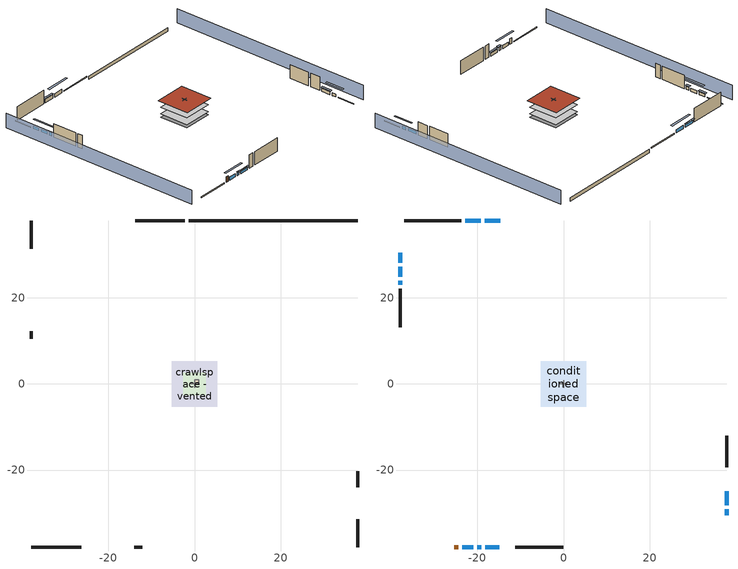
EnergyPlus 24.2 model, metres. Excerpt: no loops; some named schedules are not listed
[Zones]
crawlspace - vented
 floor foundation (Slab2 construction): -5.27,-5.27 -5.27,5.27 5.27,5.27 5.27,-5.27 z-0.91
 wall outside (RimJoist1 construction): -2.29,37.87 -13.81,37.87 z0.3:0.61
 wall outside (RimJoist2 construction): 37.87,-37.87 37.87,-31.47 z0.3:0.61
 wall outside (RimJoist3 construction): -37.87,-37.87 -26.35,-37.87 z0.3:0.61
 wall outside (RimJoist4 construction): -37.87,37.87 -37.87,31.47 z0.3:0.61
 wall foundation (FoundationWall1 construction): 37.87,37.87 -1.36,37.87 z-0.91:0.3
furnace airloop ret air zone
 floor adiabatic (AdiabaticConst): 0,0 0,1 1,1 1,0 z0
 wall adiabatic (AdiabaticConst): 0,1 0,0 1,0 1,1 0,1 z0:1
 ceiling adiabatic (AdiabaticConst): 1,0 1,1 0,1 0,0 z1
garage
 floor foundation (Slab1 construction): -2.59,-2.59 -2.59,2.59 2.59,2.59 2.59,-2.59 z0
 wall outside (Wall1 construction): 37.87,-23.95 37.87,-20.3 z0.3:5.18
 wall outside (Wall2 construction): -14.01,-37.87 -12.18,-37.87 z0.3:5.18
 wall outside (Wall9 construction): -37.87,12.3 -37.87,10.47 z0.3:5.18
 wall to conditioned space (Wall5 construction Reversed): 0.91,0 -0.91,0 z0.3:5.18
 wall to conditioned space (Wall6 construction Reversed): 0,0.91 0,-0.91 z0.3:5.18
conditioned space
 floor to crawlspace - vented (Floor1 construction): -5.27,-5.27 -5.27,5.27 5.27,5.27 5.27,-5.27 z0.3
 floor to garage (Floor2 construction): -2.59,-2.59 -2.59,2.59 2.59,2.59 2.59,-2.59 z0.3
 floor adiabatic (AdiabaticFloorConstruction): -5.27,-5.27 -5.27,5.27 5.27,5.27 5.27,-5.27 z2.74
 wall outside (AdiabaticWallConstruction 1): -25.42,-37.87 -24.51,-37.87 z0.3:2.34
 wall outside (AdiabaticWallConstruction): -14.74,37.87 -18.33,37.87 / -19.25,37.87 -22.84,37.87 z0.3:1.52; -37.87,30.54 -37.87,28.19 / -37.87,27.26 -37.87,24.91 z0.3:1.34; 37.87,-30.54 37.87,-29.09 z0.3:1.25; 37.87,-28.17 37.87,-24.88 / -18.17,-37.87 -14.94,-37.87 z0.3:1.37; -23.58,-37.87 -20.94,-37.87 / -37.87,23.99 -37.87,23.09 z0.3:1.49; -20.02,-37.87 -19.1,-37.87 z0.3:1.53
 wall outside (Wall3 construction): -23.77,37.87 -36.94,37.87 z0.3:5.18
 wall outside (Wall4 construction): 37.87,-19.37 37.87,-12.05 z0.3:5.18
 wall outside (Wall7 construction): -11.25,-37.87 -0.08,-37.87 z0.3:5.18
 wall outside (Wall8 construction): -37.87,22.16 -37.87,13.23 z0.3:5.18
 window (WindowConstruction): -14.74,37.87 -18.33,37.87 z0.3:1.52
 window (WindowConstruction 9): -37.87,30.54 -37.87,28.19 z0.3:1.34
 window (WindowConstruction 1): -19.25,37.87 -22.84,37.87 z0.3:1.52
 window (WindowConstruction 2): 37.87,-30.54 37.87,-29.1 z0.3:1.25
 window (WindowConstruction 3): 37.87,-28.17 37.87,-24.88 z0.3:1.37
 window (WindowConstruction 4): -23.58,-37.87 -20.94,-37.87 z0.3:1.49
 window (WindowConstruction 5): -20.01,-37.87 -19.1,-37.87 z0.3:1.52
 window (WindowConstruction 6): -18.17,-37.87 -14.94,-37.87 z0.3:1.37
 window (WindowConstruction 7): -37.87,27.26 -37.87,24.91 z0.3:1.34
 window (WindowConstruction 8): -37.87,23.99 -37.87,23.09 z0.3:1.49
 door (Door): -25.42,-37.87 -24.51,-37.87 z0.3:2.34
 ceiling adiabatic (AdiabaticFloorConstruction): 5.27,-5.27 5.27,5.27 -5.27,5.27 -5.27,-5.27 z2.74
 roof outside (Roof1 construction): -5.87,5.87 -5.87,-5.87 5.87,-5.87 5.87,5.87 z5.18
shading: -42.44,37.87 -42.44,-37.87 / 42.44,-37.87 42.44,37.87 z0:5.18; -21.07,37.87 -11.99,37.87 -11.99,38.48 -21.07,38.48 z4.27; -37.87,27.89 -37.87,30.85 -38.48,30.85 -38.48,27.89 z1.65; -23.15,37.87 -18.95,37.87 -18.95,38.48 -23.15,38.48 z1.83; 37.87,-26.35 37.87,-33.28 38.48,-33.28 38.48,-26.35 z3.99; 37.87,-24.58 37.87,-28.47 38.48,-28.47 38.48,-24.58 z1.68; -18.2,-37.87 -26.32,-37.87 -26.32,-38.48 -18.2,-38.48 z4.24; -18.8,-37.87 -20.32,-37.87 -20.32,-38.48 -18.8,-38.48 z1.83; -14.64,-37.87 -18.48,-37.87 -18.48,-38.48 -14.64,-38.48 z1.68; -37.87,22.17 -37.87,30.01 -38.48,30.01 -38.48,22.17 z4.08; -37.87,22.78 -37.87,24.29 -38.48,24.29 -38.48,22.78 z1.8
[Building]
Building 1: Terrain=Suburbs
[Site:Location]
Portland Intl Arpt_OR: Latitude {deg}=45.59; Longitude {deg}=-122.6; Time Zone {hr}=-8; Elevation {m}=33; Keep Site Location Information=Yes
[Site:GroundTemperature:Shallow]
10.2558, 8.96328, 8.85977, 9.47314, 11.9355, 14.3863, 16.5111, 17.8571, 17.9714, 16.8767, 14.8061, 12.4304
[Site:WaterMainsTemperature]
Calculation Method=Schedule; Temperature Schedule=mains temperature schedule
[Material] Roughness=Rough; Thermal Absorptance=0.9
Name | Thickness {m} | Conductivity {W/m-K} | Density {kg/m3} | Specific Heat {J/kg-K} | Solar Absorptance | Visible Absorptance
asphalt or fiberglass shingles | 0.00635 | 0.162714 | 1121.4 | 1465.45 | 0.85 | 0.85
concrete 4.0 in. | 0.1016 | 1.803125 | 2242.8 | 837.4 | 0.7 | 0.7
concrete 8.0 in. | 0.2032 | 1.803125 | 2242.8 | 837.4 | 0.7 | 0.7
door material | 0.04445 | 0.0612267 | 512.64 | 1214.23 | 0.7 | 0.7
floor covering | 0.0127 | 0.0433444 | 54.468 | 1339.84 | 0.6 | 0.6
floor rigid ins; wall rigid ins | 0.512978 | 0.029427 | 32.04 | 1214.23 | 0.7 | 0.7
floor stud and cavity | 0.1397 | 0.923637 | 92.3553 | 1139.71 | 0.7 | 0.7
floor stud and cavity 1 | 0.1397 | 1.75129 | 37.0049 | 1207.88 | 0.7 | 0.7
furniture material conditioned space 1; furniture material garage 1 | 0.1524 | 0.115458 | 640.8 | 1214.23 | 0.6 | 0.6
gypsum board | 0.0127 | 0.160291 | 801 | 837.4 | 0.6 | 0.6
osb sheathing 0.5 in.; osb sheathing 0.5 in. 1; osb sheathing 0.5 in. 2 | 0.0127 | 0.115458 | 512.64 | 1214.23 | 0.7 | 0.7
osb sheathing 0.75 in. | 0.01905 | 0.115458 | 512.64 | 1214.23 | 0.7 | 0.7
rim joist stud and cavity | 0.0508 | 0.178688 | 50.32683 | 1063.81 | 0.6 | 0.6
roof rigid ins | 0.051816 | 0.029427 | 32.04 | 1214.23 | 0.7 | 0.7
roof stud and cavity | 0.2032 | 0.667294 | 78.34581 | 1123.46 | 0.7 | 0.7
soil 0.5 in. | 0.0127 | 1.3848 | 1842.3 | 418.7 | 0.7 | 0.7
wall stud and cavity | 0.1397 | 0.727959 | 139.0536 | 1170.24 | 0.6 | 0.6
wall stud and cavity 1 | 0.1397 | 0.550994 | 139.0536 | 1170.24 | 0.7 | 0.7
wall stud and cavity 2 | 0.1397 | 0.335416 | 139.0536 | 1170.24 | 0.7 | 0.7
wall stud and cavity 3 | 0.0889 | 0.380278 | 52.3479 | 1209.89 | 0.7 | 0.7
wall stud and cavity 4 | 0.0889 | 0.391764 | 83.0341 | 1211.67 | 0.7 | 0.7
wood siding | 0.0254 | 0.102417 | 544.68 | 1172.36 | 0.85 | 0.85
wood siding 1; wood siding 2 | 0.0254 | 0.102417 | 544.68 | 1172.36 | 0.7 | 0.7
[Material:NoMass]
Adiabatic: Roughness=Rough; Thermal Resistance {m2-K/W}=176.1; Thermal Absorptance=0.9; Solar Absorptance=0.7; Visible Absorptance=0.7
[WindowMaterial:SimpleGlazingSystem]
WindowMaterial: U-Factor {W/m2-K}=2.78222; Solar Heat Gain Coefficient=0.56
[Construction]
AdiabaticConst: Adiabatic
AdiabaticFloorConstruction: floor stud and cavity 1, floor rigid ins, osb sheathing 0.75 in., floor covering
AdiabaticWallConstruction: wood siding 1, wall rigid ins, wall stud and cavity 3, gypsum board
AdiabaticWallConstruction 1: wood siding 2, wall rigid ins, wall stud and cavity 3, gypsum board
Door: door material
Floor1 construction; Floor2 construction: floor stud and cavity, osb sheathing 0.75 in., floor covering
FoundationWall1 construction: concrete 8.0 in.
furniture construction conditioned space 1: furniture material conditioned space 1
furniture construction garage 1: furniture material garage 1
PartitionWallConstruction: gypsum board, wall stud and cavity 4, gypsum board
RimJoist1 construction; RimJoist2 construction; RimJoist3 construction; RimJoist4 construction: wood siding, rim joist stud and cavity
Roof1 construction: asphalt or fiberglass shingles, roof rigid ins, osb sheathing 0.75 in., roof stud and cavity, gypsum board
Slab1 construction: concrete 4.0 in.
Slab2 construction: soil 0.5 in.
Wall1 construction; Wall2 construction: wood siding, osb sheathing 0.5 in., wall stud and cavity
Wall3 construction; Wall4 construction: wood siding, osb sheathing 0.5 in., wall stud and cavity 1, gypsum board
Wall5 construction Reversed: gypsum board, wall stud and cavity 2, osb sheathing 0.5 in. 1
Wall6 construction Reversed: gypsum board, wall stud and cavity 2, osb sheathing 0.5 in. 2
Wall7 construction; Wall8 construction: wood siding, osb sheathing 0.5 in. 1, wall stud and cavity 1, gypsum board
Wall9 construction: wood siding, osb sheathing 0.5 in. 1, wall stud and cavity
WindowConstruction; WindowConstruction 1; WindowConstruction 2; WindowConstruction 3; WindowConstruction 4; WindowConstruction 5; WindowConstruction 6; WindowConstruction 7; WindowConstruction 8; WindowConstruction 9: WindowMaterial
[Zone] Multiplier=1
Name | Volume {m3} | Part of Total Floor Area
conditioned space | 606.66 | Yes
crawlspace - vented | 135.355 | Yes
furnace airloop ret air zone | 1 | No
garage | 65.242 | Yes
[Space]
Name | Zone | Volume {m3} | Space Type
conditioned space 1 | conditioned space | 606.66
crawlspace - vented 1 | crawlspace - vented | 135.355
furnace airloop ret air space | furnace airloop ret air zone |  | Plenum Space Type
garage 1 | garage | 65.242
[SurfaceProperty:IncidentSolarMultiplier] Incident Solar Multiplier=1; Incident Solar Multiplier Schedule=trans schedule winter=0.85 summer=0.7
Window1; Window10; Window2; Window3; Window4; Window5; Window6; Window7; Window8; Window9
[InternalMass]
Name | Construction | Zone or ZoneList | Space or SpaceList | Surface Area {m2}
furniture mass conditioned space 1 | furniture construction conditioned space 1 | conditioned space | conditioned space 1 | 99.51774
partition wall mass | PartitionWallConstruction | conditioned space | conditioned space 1 | 248.794
furniture mass garage 1 | furniture construction garage 1 | garage | garage 1 | 2.67561
[Lights] Design Level Calculation Method=LightingLevel; Return Air Fraction=0; Fraction Radiant=0.6; Fraction Visible=0.2; Fraction Replaceable=1
Name | Zone or ZoneList or Space or SpaceList | Schedule | Lighting Level {W}
interior lighting | conditioned space 1 | lighting_interior | 577.955
garage lighting | garage 1 | lighting_garage | 16.2066
[People]
occupants: Zone or ZoneList or Space or SpaceList=conditioned space 1; Number of People Schedule=occupants; Number of People Calculation Method=People; Number of People=4; Fraction Radiant=0.314171; Sensible Heat Fraction=0.56303; Activity Level Schedule=occupants activity schedule; Carbon Dioxide Generation Rate {m3/s-W}=0; Enable ASHRAE 55 Comfort Warnings=No; Mean Radiant Temperature Calculation Type=EnclosureAveraged
[ElectricEquipment] Zone or ZoneList or Space or SpaceList=conditioned space 1; Design Level Calculation Method=EquipmentLevel
Name | Schedule | Design Level {W} | Fraction Latent | Fraction Radiant | Fraction Lost
clothes dryer | clothes_dryer | 3626.92 | 0.015 | 0.081 | 0.85
clothes washer | clothes_washer | 527.106 | 0.03 | 0.162 | 0.7
cooking range | cooking_range | 991.233 | 0.08 | 0.432 | 0.2
dishwasher | dishwasher | 479.564 | 0.3 | 0.18 | 0.4
fridge | fridge schedule | 57.5342 | 0 | 0.6 | 0
mech vent bath fan 0 | mech vent bath fan 0 schedule | 30 | 0 | 0 | 1
mech vent house fan | mech vent house fan schedule | 0 | 0 | 0 | 1
mech vent house fan cfis | mech vent house fan cfis schedule | 0 | 0 | 0 | 0
mech vent range fan 0 | mech vent range fan 0 schedule | 30 | 0 | 0 | 1
misc plug loads | plug_loads_other | 947.601 | 0.021 | 0.558 | 0.049
misc tv | plug_loads_tv | 1593.65 | 0 | 0.6 | 0
whole house fan | Always On Discrete | 0 | 0 | 0 | 1
[OtherEquipment] Design Level Calculation Method=EquipmentLevel
Name | Fuel Type | Zone or ZoneList or Space or SpaceList | Schedule | Design Level {W} | Fraction Latent | Fraction Radiant | Fraction Lost
clothes dryer 1 | Electricity | conditioned space 1 | clothes_dryer | 0 | 0.015 | 0.081 | 0.85
cooking range 1 | Electricity | conditioned space 1 | cooking_range | 0 | 0.08 | 0.432 | 0.2
furnace airloop_0 SupCondToLv; furnace airloop_0 SupSensLkToCond; mech vent house fan sensible load; water heater sens | None | conditioned space 1 | Always On Discrete | 0 | 0 | 0 | 0
furnace airloop_0 SupLatLkToCond; mech vent house fan latent load; water heater lat | None | conditioned space 1 | Always On Discrete | 0 | 1 | 0 | 0
general water use latent | None | conditioned space 1 | general water use schedule | 81.0615 | 1 | 0 | 0
general water use sensible | None | conditioned space 1 | general water use schedule | -79.8895 | 0 | 0.6 | 0
water heater energy adjustment1 | Electricity | conditioned space 1 | Always On Discrete | 0.01 | 0 | 0 | 1
furnace airloop_0 RetCondToDZ; furnace airloop_0 SupCondToDZ; furnace airloop_0 SupSensLkToDZ | None | crawlspace - vented 1 | Always On Discrete | 0 | 0 | 0 | 0
furnace airloop_0 SupLatLkToDZ | None | crawlspace - vented 1 | Always On Discrete | 0 | 1 | 0 | 0
furnace airloop_0 RetCondToRP; furnace airloop_0 RetSensLkToRP | None | furnace airloop ret air space | Always On Discrete | 0 | 0 | 0 | 0
furnace airloop_0 RetLatLkToRP | None | furnace airloop ret air space | Always On Discrete | 0 | 1 | 0 | 0
[ZoneInfiltration:DesignFlowRate] Schedule=Always On Discrete
Name | Zone or ZoneList or Space or SpaceList | Design Flow Rate Calculation Method | Design Flow Rate {m3/s} | Air Changes per Hour {1/hr} | Constant Term Coefficient | Temperature Term Coefficient | Velocity Term Coefficient | Velocity Squared Term Coefficient
infil flow; natural vent flow; whole house fan flow | conditioned space 1 | Flow/Zone | 0
crawlspace_vented 1 duct leakage imbalance infil flow | crawlspace - vented 1 | Flow/Zone | 0
infil crawlspace - vented 1 | crawlspace - vented 1 | AirChanges/Hour |  | 2.6013 | 1 | 0 | 0 | 0
[ZoneMixing] Schedule=Always On Continuous; Design Flow Rate Calculation Method=Flow/Zone; Design Flow Rate {m3/s}=0
Name | Zone or Space | Source Zone or Space
furnace airloop_0 ZoneMixDZToCond mix | conditioned space | crawlspace - vented
furnace airloop_0 ZoneMixCondToDZ mix | crawlspace - vented | conditioned space
[SurfaceProperty:ExposedFoundationPerimeter] Exposed Perimeter Calculation Method=TotalExposedPerimeter
Name | Total Exposed Perimeter {m}
Slab2 | 39.22776
Slab1 | 14.6304
[SpaceList]
Plenum Space Type: furnace airloop ret air space
[ZoneInfiltration:EffectiveLeakageArea]
infil garage 1: Zone or Space=garage 1; Schedule=Always On Discrete; Effective Air Leakage Area {cm2}=135.918; Stack Coefficient=0.000129147; Wind Coefficient=4.64657e-05
[AirLoopHVAC:ReturnPlenum]
Air Loop HVAC Return Plenum 1: Zone=furnace airloop ret air zone
[Foundation:Kiva] Wall Depth Below Slab {m}=0.2032
Name | Initial Indoor Air Temperature {C} | Wall Height Above Grade {m}
Foundation Kiva 1 | 13.4258 | 0.1016
Foundation Kiva 2 | 8.41658 | 0.3048
[Foundation:Kiva:Settings]
Soil Conductivity {W/m-K}=1.3848; Soil Density {kg/m3}=1842.3; Soil Specific Heat {J/kg-K}=418.7; Ground Solar Absorptivity=0.9; Ground Thermal Absorptivity=0.9; Ground Surface Roughness {m}=0.03; Far-Field Width {m}=40; Deep-Ground Boundary Condition=ZeroFlux; Deep-Ground Depth {m}=40; Minimum Cell Dimension {m}=0.2; Maximum Cell Growth Coefficient=3; Simulation Timestep=Timestep
[Exterior:Lights]
exterior lighting: Schedule=exterior lighting schedule; Design Level {W}=13.4573
[EnergyManagementSystem:Sensor] Output:Variable or Output:Meter Index Key=crawlspace - vented
Name | Output:Variable or Output:Meter
furnace_airloop_0_DZ_T_s | Zone Air Temperature
furnace_airloop_0_DZ_W_s | Zone Mean Air Humidity Ratio
[Schedule:Day:Interval]
trans schedule winter=0.85 summer=0.7 day; trans schedule winter=0.85 summer=0.7 day 2: No, 24:00, 0.85
trans schedule winter=0.85 summer=0.7 day 1: No, 24:00, 0.7
trans schedule winter=0.85 summer=0.7 default day; mech vent bath fan 0 schedule default day; mech vent range fan 0 schedule default day; general water use schedule default day; exterior lighting schedule default day: No, 24:00, 0
mech vent bath fan 0 schedule day: No, 21:00, 0, 22:00, 1, 24:00, 0
mech vent range fan 0 schedule day: No, 11:00, 0, 12:00, 1, 24:00, 0
general water use schedule day: No, 01:00, 0.315068, 03:00, 0.287671, 04:00, 0.342466, 05:00, 0.369863, 06:00, 0.520548, 07:00, 0.60274, 08:00, 0.534247, 10:00, 0.506849, 11:00, 0.465753, 14:00, 0.479452, 15:00, 0.534247, 16:00, 0.589041, 17:00, 0.69863, 18:00, 0.876712, 19:00, 0.890411, 20:00, 0.986301, 21:00, 1, 22:00, 0.863014, 23:00, 0.616438, 24:00, 0.465753
exterior lighting schedule day: No, 01:00, 0.566667, 03:00, 0.524167, 05:00, 0.495833, 06:00, 0.5525, 07:00, 0.623333, 08:00, 0.580833, 09:00, 0.439167, 10:00, 0.354167, 12:00, 0.34, 13:00, 0.354167, 14:00, 0.396667, 15:00, 0.425, 16:00, 0.495833, 17:00, 0.623333, 18:00, 0.793333, 19:00, 0.906667, 20:00, 0.963333, 21:00, 0.991667, 22:00, 0.920833, 23:00, 0.793333, 24:00, 0.665833
exterior lighting schedule day 1: No, 01:00, 0.528571, 03:00, 0.488929, 05:00, 0.4625, 06:00, 0.515357, 07:00, 0.581429, 08:00, 0.541786, 09:00, 0.409643, 10:00, 0.330357, 12:00, 0.317143, 13:00, 0.330357, 14:00, 0.37, 15:00, 0.396429, 16:00, 0.4625, 17:00, 0.581429, 18:00, 0.74, 19:00, 0.845714, 20:00, 0.898571, 21:00, 0.925, 22:00, 0.858929, 23:00, 0.74, 24:00, 0.621071
exterior lighting schedule day 2: No, 01:00, 0.485714, 03:00, 0.449286, 05:00, 0.425, 06:00, 0.473571, 07:00, 0.534286, 08:00, 0.497857, 09:00, 0.376429, 10:00, 0.303571, 12:00, 0.291429, 13:00, 0.303571, 14:00, 0.34, 15:00, 0.364286, 16:00, 0.425, 17:00, 0.534286, 18:00, 0.68, 19:00, 0.777143, 20:00, 0.825714, 21:00, 0.85, 22:00, 0.789286, 23:00, 0.68, 24:00, 0.570714
exterior lighting schedule day 3: No, 01:00, 0.442857, 03:00, 0.409643, 05:00, 0.3875, 06:00, 0.431786, 07:00, 0.487143, 08:00, 0.453929, 09:00, 0.343214, 10:00, 0.276786, 12:00, 0.265714, 13:00, 0.276786, 14:00, 0.31, 15:00, 0.332143, 16:00, 0.3875, 17:00, 0.487143, 18:00, 0.62, 19:00, 0.708571, 20:00, 0.752857, 21:00, 0.775, 22:00, 0.719643, 23:00, 0.62, 24:00, 0.520357
exterior lighting schedule day 4: No, 01:00, 0.4, 03:00, 0.37, 05:00, 0.35, 06:00, 0.39, 07:00, 0.44, 08:00, 0.41, 09:00, 0.31, 10:00, 0.25, 12:00, 0.24, 13:00, 0.25, 14:00, 0.28, 15:00, 0.3, 16:00, 0.35, 17:00, 0.44, 18:00, 0.56, 19:00, 0.64, 20:00, 0.68, 21:00, 0.7, 22:00, 0.65, 23:00, 0.56, 24:00, 0.47
exterior lighting schedule day 5: No, 01:00, 0.380952, 03:00, 0.352381, 05:00, 0.333333, 06:00, 0.371429, 07:00, 0.419048, 08:00, 0.390476, 09:00, 0.295238, 10:00, 0.238095, 12:00, 0.228571, 13:00, 0.238095, 14:00, 0.266667, 15:00, 0.285714, 16:00, 0.333333, 17:00, 0.419048, 18:00, 0.533333, 19:00, 0.609524, 20:00, 0.647619, 21:00, 0.666667, 22:00, 0.619048, 23:00, 0.533333, 24:00, 0.447619
exterior lighting schedule day 6: No, 01:00, 0.390476, 03:00, 0.36119, 05:00, 0.341667, 06:00, 0.380714, 07:00, 0.429524, 08:00, 0.400238, 09:00, 0.302619, 10:00, 0.244048, 12:00, 0.234286, 13:00, 0.244048, 14:00, 0.273333, 15:00, 0.292857, 16:00, 0.341667, 17:00, 0.429524, 18:00, 0.546667, 19:00, 0.624762, 20:00, 0.66381, 21:00, 0.683333, 22:00, 0.634524, 23:00, 0.546667, 24:00, 0.45881
[Schedule:Week:Daily]
trans schedule winter=0.85 summer=0.7 Week Rule - Jan1-May26: trans schedule winter=0.85 summer=0.7 day, trans schedule winter=0.85 summer=0.7 day, trans schedule winter=0.85 summer=0.7 day, trans schedule winter=0.85 summer=0.7 day, trans schedule winter=0.85 summer=0.7 day, trans schedule winter=0.85 summer=0.7 day, trans schedule winter=0.85 summer=0.7 day, trans schedule winter=0.85 summer=0.7 default day, trans schedule winter=0.85 summer=0.7 default day, trans schedule winter=0.85 summer=0.7 default day, trans schedule winter=0.85 summer=0.7 default day, trans schedule winter=0.85 summer=0.7 default day
trans schedule winter=0.85 summer=0.7 Week Rule - May27-Jun2: trans schedule winter=0.85 summer=0.7 day, trans schedule winter=0.85 summer=0.7 day, trans schedule winter=0.85 summer=0.7 day, trans schedule winter=0.85 summer=0.7 day, trans schedule winter=0.85 summer=0.7 day, trans schedule winter=0.85 summer=0.7 day 1, trans schedule winter=0.85 summer=0.7 day 1, trans schedule winter=0.85 summer=0.7 default day, trans schedule winter=0.85 summer=0.7 default day, trans schedule winter=0.85 summer=0.7 default day, trans schedule winter=0.85 summer=0.7 default day, trans schedule winter=0.85 summer=0.7 default day
trans schedule winter=0.85 summer=0.7 Week Rule - Jun3-Sep29: trans schedule winter=0.85 summer=0.7 day 1, trans schedule winter=0.85 summer=0.7 day 1, trans schedule winter=0.85 summer=0.7 day 1, trans schedule winter=0.85 summer=0.7 day 1, trans schedule winter=0.85 summer=0.7 day 1, trans schedule winter=0.85 summer=0.7 day 1, trans schedule winter=0.85 summer=0.7 day 1, trans schedule winter=0.85 summer=0.7 default day, trans schedule winter=0.85 summer=0.7 default day, trans schedule winter=0.85 summer=0.7 default day, trans schedule winter=0.85 summer=0.7 default day, trans schedule winter=0.85 summer=0.7 default day
trans schedule winter=0.85 summer=0.7 Week Rule - Sep30-Oct6: trans schedule winter=0.85 summer=0.7 day 1, trans schedule winter=0.85 summer=0.7 day 2, trans schedule winter=0.85 summer=0.7 day 2, trans schedule winter=0.85 summer=0.7 day 2, trans schedule winter=0.85 summer=0.7 day 2, trans schedule winter=0.85 summer=0.7 day 2, trans schedule winter=0.85 summer=0.7 day 2, trans schedule winter=0.85 summer=0.7 default day, trans schedule winter=0.85 summer=0.7 default day, trans schedule winter=0.85 summer=0.7 default day, trans schedule winter=0.85 summer=0.7 default day, trans schedule winter=0.85 summer=0.7 default day
trans schedule winter=0.85 summer=0.7 Week Rule - Oct7-Dec31: trans schedule winter=0.85 summer=0.7 day 2, trans schedule winter=0.85 summer=0.7 day 2, trans schedule winter=0.85 summer=0.7 day 2, trans schedule winter=0.85 summer=0.7 day 2, trans schedule winter=0.85 summer=0.7 day 2, trans schedule winter=0.85 summer=0.7 day 2, trans schedule winter=0.85 summer=0.7 day 2, trans schedule winter=0.85 summer=0.7 default day, trans schedule winter=0.85 summer=0.7 default day, trans schedule winter=0.85 summer=0.7 default day, trans schedule winter=0.85 summer=0.7 default day, trans schedule winter=0.85 summer=0.7 default day
mech vent bath fan 0 schedule Week Rule - Jan1-Dec31: mech vent bath fan 0 schedule day, mech vent bath fan 0 schedule day, mech vent bath fan 0 schedule day, mech vent bath fan 0 schedule day, mech vent bath fan 0 schedule day, mech vent bath fan 0 schedule day, mech vent bath fan 0 schedule day, mech vent bath fan 0 schedule default day, mech vent bath fan 0 schedule default day, mech vent bath fan 0 schedule default day, mech vent bath fan 0 schedule default day, mech vent bath fan 0 schedule default day
mech vent range fan 0 schedule Week Rule - Jan1-Dec31: mech vent range fan 0 schedule day, mech vent range fan 0 schedule day, mech vent range fan 0 schedule day, mech vent range fan 0 schedule day, mech vent range fan 0 schedule day, mech vent range fan 0 schedule day, mech vent range fan 0 schedule day, mech vent range fan 0 schedule default day, mech vent range fan 0 schedule default day, mech vent range fan 0 schedule default day, mech vent range fan 0 schedule default day, mech vent range fan 0 schedule default day
general water use schedule Week Rule - Jan1-Dec31: general water use schedule day, general water use schedule day, general water use schedule day, general water use schedule day, general water use schedule day, general water use schedule day, general water use schedule day, general water use schedule default day, general water use schedule default day, general water use schedule default day, general water use schedule default day, general water use schedule default day
exterior lighting schedule Week Rule - Jan1-Jan27: exterior lighting schedule day, exterior lighting schedule day, exterior lighting schedule day, exterior lighting schedule day, exterior lighting schedule day, exterior lighting schedule day, exterior lighting schedule day, exterior lighting schedule default day, exterior lighting schedule default day, exterior lighting schedule default day, exterior lighting schedule default day, exterior lighting schedule default day
exterior lighting schedule Week Rule - Jan28-Feb3: exterior lighting schedule day, exterior lighting schedule day, exterior lighting schedule day, exterior lighting schedule day, exterior lighting schedule day 1, exterior lighting schedule day 1, exterior lighting schedule day 1, exterior lighting schedule default day, exterior lighting schedule default day, exterior lighting schedule default day, exterior lighting schedule default day, exterior lighting schedule default day
exterior lighting schedule Week Rule - Feb4-Feb24: exterior lighting schedule day 1, exterior lighting schedule day 1, exterior lighting schedule day 1, exterior lighting schedule day 1, exterior lighting schedule day 1, exterior lighting schedule day 1, exterior lighting schedule day 1, exterior lighting schedule default day, exterior lighting schedule default day, exterior lighting schedule default day, exterior lighting schedule default day, exterior lighting schedule default day
exterior lighting schedule Week Rule - Feb25-Mar3: exterior lighting schedule day 1, exterior lighting schedule day 1, exterior lighting schedule day 1, exterior lighting schedule day 1, exterior lighting schedule day 2, exterior lighting schedule day 2, exterior lighting schedule day 2, exterior lighting schedule default day, exterior lighting schedule default day, exterior lighting schedule default day, exterior lighting schedule default day, exterior lighting schedule default day
exterior lighting schedule Week Rule - Mar4-Mar31: exterior lighting schedule day 2, exterior lighting schedule day 2, exterior lighting schedule day 2, exterior lighting schedule day 2, exterior lighting schedule day 2, exterior lighting schedule day 2, exterior lighting schedule day 2, exterior lighting schedule default day, exterior lighting schedule default day, exterior lighting schedule default day, exterior lighting schedule default day, exterior lighting schedule default day
exterior lighting schedule Week Rule - Apr1-Apr28: exterior lighting schedule day 3, exterior lighting schedule day 3, exterior lighting schedule day 3, exterior lighting schedule day 3, exterior lighting schedule day 3, exterior lighting schedule day 3, exterior lighting schedule day 3, exterior lighting schedule default day, exterior lighting schedule default day, exterior lighting schedule default day, exterior lighting schedule default day, exterior lighting schedule default day
exterior lighting schedule Week Rule - Apr29-May5: exterior lighting schedule day 3, exterior lighting schedule day 3, exterior lighting schedule day 4, exterior lighting schedule day 4, exterior lighting schedule day 4, exterior lighting schedule day 4, exterior lighting schedule day 4, exterior lighting schedule default day, exterior lighting schedule default day, exterior lighting schedule default day, exterior lighting schedule default day, exterior lighting schedule default day
exterior lighting schedule Week Rule - May6-May26: exterior lighting schedule day 4, exterior lighting schedule day 4, exterior lighting schedule day 4, exterior lighting schedule day 4, exterior lighting schedule day 4, exterior lighting schedule day 4, exterior lighting schedule day 4, exterior lighting schedule default day, exterior lighting schedule default day, exterior lighting schedule default day, exterior lighting schedule default day, exterior lighting schedule default day
exterior lighting schedule Week Rule - May27-Jun2: exterior lighting schedule day 4, exterior lighting schedule day 4, exterior lighting schedule day 4, exterior lighting schedule day 4, exterior lighting schedule day 4, exterior lighting schedule day 5, exterior lighting schedule day 5, exterior lighting schedule default day, exterior lighting schedule default day, exterior lighting schedule default day, exterior lighting schedule default day, exterior lighting schedule default day
exterior lighting schedule Week Rule - Jun3-Jun30: exterior lighting schedule day 5, exterior lighting schedule day 5, exterior lighting schedule day 5, exterior lighting schedule day 5, exterior lighting schedule day 5, exterior lighting schedule day 5, exterior lighting schedule day 5, exterior lighting schedule default day, exterior lighting schedule default day, exterior lighting schedule default day, exterior lighting schedule default day, exterior lighting schedule default day
exterior lighting schedule Week Rule - Jul1-Jul28: exterior lighting schedule day 6, exterior lighting schedule day 6, exterior lighting schedule day 6, exterior lighting schedule day 6, exterior lighting schedule day 6, exterior lighting schedule day 6, exterior lighting schedule day 6, exterior lighting schedule default day, exterior lighting schedule default day, exterior lighting schedule default day, exterior lighting schedule default day, exterior lighting schedule default day
exterior lighting schedule Week Rule - Jul29-Aug4: exterior lighting schedule day 6, exterior lighting schedule day 6, exterior lighting schedule day 6, exterior lighting schedule day 7, exterior lighting schedule day 7, exterior lighting schedule day 7, exterior lighting schedule day 7, exterior lighting schedule default day, exterior lighting schedule default day, exterior lighting schedule default day, exterior lighting schedule default day, exterior lighting schedule default day
exterior lighting schedule Week Rule - Aug5-Aug25: exterior lighting schedule day 7, exterior lighting schedule day 7, exterior lighting schedule day 7, exterior lighting schedule day 7, exterior lighting schedule day 7, exterior lighting schedule day 7, exterior lighting schedule day 7, exterior lighting schedule default day, exterior lighting schedule default day, exterior lighting schedule default day, exterior lighting schedule default day, exterior lighting schedule default day
exterior lighting schedule Week Rule - Aug26-Sep1: exterior lighting schedule day 7, exterior lighting schedule day 7, exterior lighting schedule day 7, exterior lighting schedule day 7, exterior lighting schedule day 7, exterior lighting schedule day 7, exterior lighting schedule day 8, exterior lighting schedule default day, exterior lighting schedule default day, exterior lighting schedule default day, exterior lighting schedule default day, exterior lighting schedule default day
exterior lighting schedule Week Rule - Sep2-Sep29: exterior lighting schedule day 8, exterior lighting schedule day 8, exterior lighting schedule day 8, exterior lighting schedule day 8, exterior lighting schedule day 8, exterior lighting schedule day 8, exterior lighting schedule day 8, exterior lighting schedule default day, exterior lighting schedule default day, exterior lighting schedule default day, exterior lighting schedule default day, exterior lighting schedule default day
exterior lighting schedule Week Rule - Sep30-Oct6: exterior lighting schedule day 8, exterior lighting schedule day 9, exterior lighting schedule day 9, exterior lighting schedule day 9, exterior lighting schedule day 9, exterior lighting schedule day 9, exterior lighting schedule day 9, exterior lighting schedule default day, exterior lighting schedule default day, exterior lighting schedule default day, exterior lighting schedule default day, exterior lighting schedule default day
exterior lighting schedule Week Rule - Oct7-Oct27: exterior lighting schedule day 9, exterior lighting schedule day 9, exterior lighting schedule day 9, exterior lighting schedule day 9, exterior lighting schedule day 9, exterior lighting schedule day 9, exterior lighting schedule day 9, exterior lighting schedule default day, exterior lighting schedule default day, exterior lighting schedule default day, exterior lighting schedule default day, exterior lighting schedule default day
exterior lighting schedule Week Rule - Oct28-Nov3: exterior lighting schedule day 9, exterior lighting schedule day 9, exterior lighting schedule day 9, exterior lighting schedule day 9, exterior lighting schedule day 10, exterior lighting schedule day 10, exterior lighting schedule day 10, exterior lighting schedule default day, exterior lighting schedule default day, exterior lighting schedule default day, exterior lighting schedule default day, exterior lighting schedule default day
exterior lighting schedule Week Rule - Nov4-Nov24: exterior lighting schedule day 10, exterior lighting schedule day 10, exterior lighting schedule day 10, exterior lighting schedule day 10, exterior lighting schedule day 10, exterior lighting schedule day 10, exterior lighting schedule day 10, exterior lighting schedule default day, exterior lighting schedule default day, exterior lighting schedule default day, exterior lighting schedule default day, exterior lighting schedule default day
exterior lighting schedule Week Rule - Nov25-Dec1: exterior lighting schedule day 10, exterior lighting schedule day 10, exterior lighting schedule day 10, exterior lighting schedule day 10, exterior lighting schedule day 10, exterior lighting schedule day 10, exterior lighting schedule day 11, exterior lighting schedule default day, exterior lighting schedule default day, exterior lighting schedule default day, exterior lighting schedule default day, exterior lighting schedule default day
exterior lighting schedule Week Rule - Dec2-Dec31: exterior lighting schedule day 11, exterior lighting schedule day 11, exterior lighting schedule day 11, exterior lighting schedule day 11, exterior lighting schedule day 11, exterior lighting schedule day 11, exterior lighting schedule day 11, exterior lighting schedule default day, exterior lighting schedule default day, exterior lighting schedule default day, exterior lighting schedule default day, exterior lighting schedule default day
[Schedule:Year]
trans schedule winter=0.85 summer=0.7: trans schedule winter=0.85 summer=0.7 Week Rule - Jan1-May26, 1, 1, 5, 26, trans schedule winter=0.85 summer=0.7 Week Rule - May27-Jun2, 5, 27, 6, 2, trans schedule winter=0.85 summer=0.7 Week Rule - Jun3-Sep29, 6, 3, 9, 29, trans schedule winter=0.85 summer=0.7 Week Rule - Sep30-Oct6, 9, 30, 10, 6, trans schedule winter=0.85 summer=0.7 Week Rule - Oct7-Dec31, 10, 7, 12, 31
mech vent bath fan 0 schedule: mech vent bath fan 0 schedule Week Rule - Jan1-Dec31, 1, 1, 12, 31
mech vent range fan 0 schedule: mech vent range fan 0 schedule Week Rule - Jan1-Dec31, 1, 1, 12, 31
general water use schedule: general water use schedule Week Rule - Jan1-Dec31, 1, 1, 12, 31
exterior lighting schedule: exterior lighting schedule Week Rule - Jan1-Jan27, 1, 1, 1, 27, exterior lighting schedule Week Rule - Jan28-Feb3, 1, 28, 2, 3, exterior lighting schedule Week Rule - Feb4-Feb24, 2, 4, 2, 24, exterior lighting schedule Week Rule - Feb25-Mar3, 2, 25, 3, 3, exterior lighting schedule Week Rule - Mar4-Mar31, 3, 4, 3, 31, exterior lighting schedule Week Rule - Apr1-Apr28, 4, 1, 4, 28, exterior lighting schedule Week Rule - Apr29-May5, 4, 29, 5, 5, exterior lighting schedule Week Rule - May6-May26, 5, 6, 5, 26, exterior lighting schedule Week Rule - May27-Jun2, 5, 27, 6, 2, exterior lighting schedule Week Rule - Jun3-Jun30, 6, 3, 6, 30, exterior lighting schedule Week Rule - Jul1-Jul28, 7, 1, 7, 28, exterior lighting schedule Week Rule - Jul29-Aug4, 7, 29, 8, 4, exterior lighting schedule Week Rule - Aug5-Aug25, 8, 5, 8, 25, exterior lighting schedule Week Rule - Aug26-Sep1, 8, 26, 9, 1, exterior lighting schedule Week Rule - Sep2-Sep29, 9, 2, 9, 29, exterior lighting schedule Week Rule - Sep30-Oct6, 9, 30, 10, 6, exterior lighting schedule Week Rule - Oct7-Oct27, 10, 7, 10, 27, exterior lighting schedule Week Rule - Oct28-Nov3, 10, 28, 11, 3, exterior lighting schedule Week Rule - Nov4-Nov24, 11, 4, 11, 24, exterior lighting schedule Week Rule - Nov25-Dec1, 11, 25, 12, 1, exterior lighting schedule Week Rule - Dec2-Dec31, 12, 2, 12, 31
[Schedule:File] File=in.schedules.csv; Rows to Skip at Top=1; Number of Hours of Data=8760; Column Separator=Comma; Interpolate to Timestep=Yes; Minutes per Item=15; Adjust Schedule for Daylight Savings=Yes
Name | Column Number
lighting_interior | 4
occupants | 1
clothes_dryer | 10
clothes_washer | 9
cooking_range | 11
dishwasher | 7
plug_loads_other | 2
plug_loads_tv | 3
lighting_garage | 5
[Schedule:Constant]
Name | Hourly Value
occupants activity schedule | 117.228
fridge schedule | 0
mech vent house fan schedule; mech vent house fan cfis schedule; Always On Discrete; Always On Continuous | 1
[Schedule:Compact]
mains temperature schedule: Through: 01/01, For: AllDays, Until: 24:00, 13.0633, Through: 01/02, For: AllDays, Until: 24:00, 13.0189, Through: 01/03, For: AllDays, Until: 24:00, 12.975, Through: 01/04, For: AllDays, Until: 24:00, 12.9328, Through: 01/05, For: AllDays, Until: 24:00, 12.8917, Through: 01/06, For: AllDays, Until: 24:00, 12.8517, Through: 01/07, For: AllDays, Until: 24:00, 12.8122, Through: 01/08, For: AllDays, Until: 24:00, 12.7744, Through: 01/09, For: AllDays, Until: 24:00, 12.7378, Through: 01/10, For: AllDays, Until: 24:00, 12.7017, Through: 01/11, For: AllDays, Until: 24:00, 12.6672, Through: 01/12, For: AllDays, Until: 24:00, 12.6339, Through: 01/13, For: AllDays, Until: 24:00, 12.6017, Through: 01/14, For: AllDays, Until: 24:00, 12.5706, Through: 01/15, For: AllDays, Until: 24:00, 12.5411, Through: 01/16, For: AllDays, Until: 24:00, 12.5122, Through: 01/17, For: AllDays, Until: 24:00, 12.485, Through: 01/18, For: AllDays, Until: 24:00, 12.4583, Through: 01/19, For: AllDays, Until: 24:00, 12.4333, Through: 01/20, For: AllDays, Until: 24:00, 12.41, Through: 01/21, For: AllDays, Until: 24:00, 12.3872, Through: 01/22, For: AllDays, Until: 24:00, 12.3661, Through: 01/23, For: AllDays, Until: 24:00, 12.3456, Through: 01/24, For: AllDays, Until: 24:00, 12.3272, Through: 01/25, For: AllDays, Until: 24:00, 12.3094, Through: 01/26, For: AllDays, Until: 24:00, 12.2933, Through: 01/27, For: AllDays, Until: 24:00, 12.2783, Through: 01/28, For: AllDays, Until: 24:00, 12.2644, Through: 01/29, For: AllDays, Until: 24:00, 12.2517, Through: 01/30, For: AllDays, Until: 24:00, 12.2406, Through: 01/31, For: AllDays, Until: 24:00, 12.2306, Through: 02/01, For: AllDays, Until: 24:00, 12.2222, Through: 02/02, For: AllDays, Until: 24:00, 12.215, Through: 02/03, For: AllDays, Until: 24:00, 12.2089, Through: 02/04, For: AllDays, Until: 24:00, 12.2039, Through: 02/05, For: AllDays, Until: 24:00, 12.2006, Through: 02/06, For: AllDays, Until: 24:00, 12.1983, Through: 02/07, For: AllDays, Until: 24:00, 12.1978, Through: 02/08, For: AllDays, Until: 24:00, 12.1978, Through: 02/09, For: AllDays, Until: 24:00, 12.2, Through: 02/10, For: AllDays, Until: 24:00, 12.2028, Through: 02/11, For: AllDays, Until: 24:00, 12.2072, Through: 02/12, For: AllDays, Until: 24:00, 12.2128, Through: 02/13, For: AllDays, Until: 24:00, 12.2194, Through: 02/14, For: AllDays, Until: 24:00, 12.2278, Through: 02/15, For: AllDays, Until: 24:00, 12.2372, Through: 02/16, For: AllDays, Until: 24:00, 12.2483, Through: 02/17, For: AllDays, Until: 24:00, 12.26, Through: 02/18, For: AllDays, Until: 24:00, 12.2733, Through: 02/19, For: AllDays, Until: 24:00, 12.2883, Through: 02/20, For: AllDays, Until: 24:00, 12.3039, Through: 02/21, For: AllDays, Until: 24:00, 12.3211, Through: 02/22, For: AllDays, Until: 24:00, 12.3394, Through: 02/23, For: AllDays, Until: 24:00, 12.3594, Through: 02/24, For: AllDays, Until: 24:00, 12.38, Through: 02/25, For: AllDays, Until: 24:00, 12.4022, Through: 02/26, For: AllDays, Until: 24:00, 12.4256, Through: 02/27, For: AllDays, Until: 24:00, 12.4506, Through: 02/28, For: AllDays, Until: 24:00, 12.4761, Through: 03/01, For: AllDays, Until: 24:00, 12.5033, Through: 03/02, For: AllDays, Until: 24:00, 12.5317, Through: 03/03, For: AllDays, Until: 24:00, 12.5611, Through: 03/04, For: AllDays, Until: 24:00, 12.5917, Through: 03/05, For: AllDays, Until: 24:00, 12.6233, Through: 03/06, For: AllDays, Until: 24:00, 12.6567, Through: 03/07, For: AllDays, Until: 24:00, 12.6906, Through: 03/08, For: AllDays, Until: 24:00, 12.7261, Through: 03/09, For: AllDays, Until: 24:00, 12.7628, Through: 03/10, For: AllDays, Until: 24:00, 12.8, Through: 03/11, For: AllDays, Until: 24:00, 12.8389, Through: 03/12, For: AllDays, Until: 24:00, 12.8789, Through: 03/13, For: AllDays, Until: 24:00, 12.9194, Through: 03/14, For: AllDays, Until: 24:00, 12.9617, Through: 03/15, For: AllDays, Until: 24:00, 13.0044, Through: 03/16, For: AllDays, Until: 24:00, 13.0489, Through: 03/17, For: AllDays, Until: 24:00, 13.0939, Through: 03/18, For: AllDays, Until: 24:00, 13.14, Through: 03/19, For: AllDays, Until: 24:00, 13.1872, Through: 03/20, For: AllDays, Until: 24:00, 13.2356, Through: 03/21, For: AllDays, Until: 24:00, 13.285, Through: 03/22, For: AllDays, Until: 24:00, 13.335, Through: 03/23, For: AllDays, Until: 24:00, 13.3861, Through: 03/24, For: AllDays, Until: 24:00, 13.4383, Through: 03/25, For: AllDays, Until: 24:00, 13.4911, Through: 03/26, For: AllDays, Until: 24:00, 13.545, Through: 03/27, For: AllDays, Until: 24:00, 13.6, Through: 03/28, For: AllDays, Until: 24:00, 13.6556, Through: 03/29, For: AllDays, Until: 24:00, 13.7122, Through: 03/30, For: AllDays, Until: 24:00, 13.77, Through: 03/31, For: AllDays, Until: 24:00, 13.8283, Through: 04/01, For: AllDays, Until: 24:00, 13.8872, Through: 04/02, For: AllDays, Until: 24:00, 13.9472, Through: 04/03, For: AllDays, Until: 24:00, 14.0078, Through: 04/04, For: AllDays, Until: 24:00, 14.0689, Through: 04/05, For: AllDays, Until: 24:00, 14.1311, Through: 04/06, For: AllDays, Until: 24:00, 14.1944, Through: 04/07, For: AllDays, Until: 24:00, 14.2578, Through: 04/08, For: AllDays, Until: 24:00, 14.3222, Through: 04/09, For: AllDays, Until: 24:00, 14.3872, Through: 04/10, For: AllDays, Until: 24:00, 14.4528, Through: 04/11, For: AllDays, Until: 24:00, 14.5189, Through: 04/12, For: AllDays, Until: 24:00, 14.5856, Through: 04/13, For: AllDays, Until: 24:00, 14.6533, Through: 04/14, For: AllDays, Until: 24:00, 14.7211, Through: 04/15, For: AllDays, Until: 24:00, 14.7894, Through: 04/16, For: AllDays, Until: 24:00, 14.8589, Through: 04/17, For: AllDays, Until: 24:00, 14.9283, Through: 04/18, For: AllDays, Until: 24:00, 14.9983, Through: 04/19, For: AllDays, Until: 24:00, 15.0689, Through: 04/20, For: AllDays, Until: 24:00, 15.14, Through: 04/21, For: AllDays, Until: 24:00, 15.2111, Through: 04/22, For: AllDays, Until: 24:00, 15.2833, Through: 04/23, For: AllDays, Until: 24:00, 15.3556, Through: 04/24, For: AllDays, Until: 24:00, 15.4278, Through: 04/25, For: AllDays, Until: 24:00, 15.5006, Through: 04/26, For: AllDays, Until: 24:00, 15.5739, Through: 04/27, For: AllDays, Until: 24:00, 15.6478, Through: 04/28, For: AllDays, Until: 24:00, 15.7211, Through: 04/29, For: AllDays, Until: 24:00, 15.7956, Through: 04/30, For: AllDays, Until: 24:00, 15.8694, Through: 05/01, For: AllDays, Until: 24:00, 15.9439, Through: 05/02, For: AllDays, Until: 24:00, 16.0189, Through: 05/03, For: AllDays, Until: 24:00, 16.0939, Through: 05/04, For: AllDays, Until: 24:00, 16.1689, Through: 05/05, For: AllDays, Until: 24:00, 16.2439, Through: 05/06, For: AllDays, Until: 24:00, 16.3189, Through: 05/07, For: AllDays, Until: 24:00, 16.3944, Through: 05/08, For: AllDays, Until: 24:00, 16.4694, Through: 05/09, For: AllDays, Until: 24:00, 16.545, Through: 05/10, For: AllDays, Until: 24:00, 16.6206, Through: 05/11, For: AllDays, Until: 24:00, 16.6956, Through: 05/12, For: AllDays, Until: 24:00, 16.7711, Through: 05/13, For: AllDays, Until: 24:00, 16.8461, Through: 05/14, For: AllDays, Until: 24:00, 16.9217, Through: 05/15, For: AllDays, Until: 24:00, 16.9967, Through: 05/16, For: AllDays, Until: 24:00, 17.0717, Through: 05/17, For: AllDays, Until: 24:00, 17.1467, Through: 05/18, For: AllDays, Until: 24:00, 17.2211, Through: 05/19, For: AllDays, Until: 24:00, 17.2956, Through: 05/20, For: AllDays, Until: 24:00, 17.37, Through: 05/21, For: AllDays, Until: 24:00, 17.4439, Through: 05/22, For: AllDays, Until: 24:00, 17.5178, Through: 05/23, For: AllDays, Until: 24:00, 17.5911, Through: 05/24, For: AllDays, Until: 24:00, 17.6644, Through: 05/25, For: AllDays, Until: 24:00, 17.7372, Through: 05/26, For: AllDays, Until: 24:00, 17.8094, Through: 05/27, For: AllDays, Until: 24:00, 17.8817, Through: 05/28, For: AllDays, Until: 24:00, 17.9533, Through: 05/29, For: AllDays, Until: 24:00, 18.025, Through: 05/30, For: AllDays, Until: 24:00, 18.0961, Through: 05/31, For: AllDays, Until: 24:00, 18.1661, Through: 06/01, For: AllDays, Until: 24:00, 18.2361, Through: 06/02, For: AllDays, Until: 24:00, 18.3061, Through: 06/03, For: AllDays, Until: 24:00, 18.375, Through: 06/04, For: AllDays, Until: 24:00, 18.4433, Through: 06/05, For: AllDays, Until: 24:00, 18.5111, Through: 06/06, For: AllDays, Until: 24:00, 18.5789, Through: 06/07, For: AllDays, Until: 24:00, 18.6456, Through: 06/08, For: AllDays, Until: 24:00, 18.7117, Through: 06/09, For: AllDays, Until: 24:00, 18.7772, Through: 06/10, For: AllDays, Until: 24:00, 18.8417, Through: 06/11, For: AllDays, Until: 24:00, 18.9061, Through: 06/12, For: AllDays, Until: 24:00, 18.9694, Through: 06/13, For: AllDays, Until: 24:00, 19.0322, Through: 06/14, For: AllDays, Until: 24:00, 19.0944, Through: 06/15, For: AllDays, Until: 24:00, 19.1556, Through: 06/16, For: AllDays, Until: 24:00, 19.2167, Through: 06/17, For: AllDays, Until: 24:00, 19.2761, Through: 06/18, For: AllDays, Until: 24:00, 19.335, Through: 06/19, For: AllDays, Until: 24:00, 19.3933, Through: 06/20, For: AllDays, Until: 24:00, 19.4506, Through: 06/21, For: AllDays, Until: 24:00, 19.5072, Through: 06/22, For: AllDays, Until: 24:00, 19.5628, Through: 06/23, For: AllDays, Until: 24:00, 19.6172, Through: 06/24, For: AllDays, Until: 24:00, 19.6711, Through: 06/25, For: AllDays, Until: 24:00, 19.7244, Through: 06/26, For: AllDays, Until: 24:00, 19.7761, Through: 06/27, For: AllDays, Until: 24:00, 19.8272, Through: 06/28, For: AllDays, Until: 24:00, 19.8772, Through: 06/29, For: AllDays, Until: 24:00, 19.9267, Through: 06/30, For: AllDays, Until: 24:00, 19.9744, Through: 07/01, For: AllDays, Until: 24:00, 20.0217, Through: 07/02, For: AllDays, Until: 24:00, 20.0678, Through: 07/03, For: AllDays, Until: 24:00, 20.1128, Through: 07/04, For: AllDays, Until: 24:00, 20.1567, Through: 07/05, For: AllDays, Until: 24:00, 20.1994, Through: 07/06, For: AllDays, Until: 24:00, 20.2417, Through: 07/07, For: AllDays, Until: 24:00, 20.2822, Through: 07/08, For: AllDays, Until: 24:00, 20.3222, Through: 07/09, For: AllDays, Until: 24:00, 20.3606, Through: 07/10, For: AllDays, Until: 24:00, 20.3978, Through: 07/11, For: AllDays, Until: 24:00, 20.4344, Through: 07/12, For: AllDays, Until: 24:00, 20.4694, Through: 07/13, For: AllDays, Until: 24:00, 20.5033, Through: 07/14, For: AllDays, Until: 24:00, 20.5367, Through: 07/15, For: AllDays, Until: 24:00, 20.5683, Through: 07/16, For: AllDays, Until: 24:00, 20.5983, Through: 07/17, For: AllDays, Until: 24:00, 20.6278, Through: 07/18, For: AllDays, Until: 24:00, 20.6561, Through: 07/19, For: AllDays, Until: 24:00, 20.6828, Through: 07/20, For: AllDays, Until: 24:00, 20.7089, Through: 07/21, For: AllDays, Until: 24:00, 20.7333, Through: 07/22, For: AllDays, Until: 24:00, 20.7561, Through: 07/23, For: AllDays, Until: 24:00, 20.7783, Through: 07/24, For: AllDays, Until: 24:00, 20.7989, Through: 07/25, For: AllDays, Until: 24:00, 20.8189, Through: 07/26, For: AllDays, Until: 24:00, 20.8367, Through: 07/27, For: AllDays, Until: 24:00, 20.8539, Through: 07/28, For: AllDays, Until: 24:00, 20.8694, Through: 07/29, For: AllDays, Until: 24:00, 20.8839, Through: 07/30, For: AllDays, Until: 24:00, 20.8972, Through: 07/31, For: AllDays, Until: 24:00, 20.9094, Through: 08/01, For: AllDays, Until: 24:00, 20.92, Through: 08/02, For: AllDays, Until: 24:00, 20.9289, Through: 08/03, For: AllDays, Until: 24:00, 20.9372, Through: 08/04, For: AllDays, Until: 24:00, 20.9439, Through: 08/05, For: AllDays, Until: 24:00, 20.9494, Through: 08/06, For: AllDays, Until: 24:00, 20.9533, Through: 08/07, For: AllDays, Until: 24:00, 20.9567, Through: 08/08, For: AllDays, Until: 24:00, 20.9578, Through: 08/09, For: AllDays, Until: 24:00, 20.9583, Through: 08/10, For: AllDays, Until: 24:00, 20.9572, Through: 08/11, For: AllDays, Until: 24:00, 20.955, Through: 08/12, For: AllDays, Until: 24:00, 20.9511, Through: 08/13, For: AllDays, Until: 24:00, 20.9467, Through: 08/14, For: AllDays, Until: 24:00, 20.94, Through: 08/15, For: AllDays, Until: 24:00, 20.9328, Through: 08/16, For: AllDays, Until: 24:00, 20.9239, Through: 08/17, For: AllDays, Until: 24:00, 20.9139, Through: 08/18, For: AllDays, Until: 24:00, 20.9028, Through: 08/19, For: AllDays, Until: 24:00, 20.89, Through: 08/20, For: AllDays, Until: 24:00, 20.8761, Through: 08/21, For: AllDays, Until: 24:00, 20.8611, Through: 08/22, For: AllDays, Until: 24:00, 20.8444, Through: 08/23, For: AllDays, Until: 24:00, 20.8267, Through: 08/24, For: AllDays, Until: 24:00, 20.8078, Through: 08/25, For: AllDays, Until: 24:00, 20.7872, Through: 08/26, For: AllDays, Until: 24:00, 20.7661, Through: 08/27, For: AllDays, Until: 24:00, 20.7433, Through: 08/28, For: AllDays, Until: 24:00, 20.7194, Through: 08/29, For: AllDays, Until: 24:00, 20.6944, Through: 08/30, For: AllDays, Until: 24:00, 20.6678, Through: 08/31, For: AllDays, Until: 24:00, 20.64, Through: 09/01, For: AllDays, Until: 24:00, 20.6111, Through: 09/02, For: AllDays, Until: 24:00, 20.5811, Through: 09/03, For: AllDays, Until: 24:00, 20.55, Through: 09/04, For: AllDays, Until: 24:00, 20.5178, Through: 09/05, For: AllDays, Until: 24:00, 20.4844, Through: 09/06, For: AllDays, Until: 24:00, 20.4494, Through: 09/07, For: AllDays, Until: 24:00, 20.4139, Through: 09/08, For: AllDays, Until: 24:00, 20.3767, Through: 09/09, For: AllDays, Until: 24:00, 20.3389, Through: 09/10, For: AllDays, Until: 24:00, 20.2994, Through: 09/11, For: AllDays, Until: 24:00, 20.2594, Through: 09/12, For: AllDays, Until: 24:00, 20.2178, Through: 09/13, For: AllDays, Until: 24:00, 20.1756, Through: 09/14, For: AllDays, Until: 24:00, 20.1317, Through: 09/15, For: AllDays, Until: 24:00, 20.0872, Through: 09/16, For: AllDays, Until: 24:00, 20.0417, Through: 09/17, For: AllDays, Until: 24:00, 19.995, Through: 09/18, For: AllDays, Until: 24:00, 19.9472, Through: 09/19, For: AllDays, Until: 24:00, 19.8983, Through: 09/20, For: AllDays, Until: 24:00, 19.8489, Through: 09/21, For: AllDays, Until: 24:00, 19.7983, Through: 09/22, For: AllDays, Until: 24:00, 19.7467, Through: 09/23, For: AllDays, Until: 24:00, 19.6944, Through: 09/24, For: AllDays, Until: 24:00, 19.6406, Through: 09/25, For: AllDays, Until: 24:00, 19.5867, Through: 09/26, For: AllDays, Until: 24:00, 19.5311, Through: 09/27, For: AllDays, Until: 24:00, 19.475, Through: 09/28, For: AllDays, Until: 24:00, 19.4183, Through: 09/29, For: AllDays, Until: 24:00, 19.3606, Through: 09/30, For: AllDays, Until: 24:00, 19.3017, Through: 10/01, For: AllDays, Until: 24:00, 19.2422, Through: 10/02, For: AllDays, Until: 24:00, 19.1822, Through: 10/03, For: AllDays, Until: 24:00, 19.1211, Through: 10/04, For: AllDays, Until: 24:00, 19.0594, Through: 10/05, For: AllDays, Until: 24:00, 18.9967, Through: 10/06, For: AllDays, Until: 24:00, 18.9333, Through: 10/07, For: AllDays, Until: 24:00, 18.8694, Through: 10/08, For: AllDays, Until: 24:00, 18.805, Through: 10/09, For: AllDays, Until: 24:00, 18.74, Through: 10/10, For: AllDays, Until: 24:00, 18.6739, Through: 10/11, For: AllDays, Until: 24:00, 18.6072, Through: 10/12, For: AllDays, Until: 24:00, 18.5406, Through: 10/13, For: AllDays, Until: 24:00, 18.4728, Through: 10/14, For: AllDays, Until: 24:00, 18.4044, Through: 10/15, For: AllDays, Until: 24:00, 18.3356, Through: 10/16, For: AllDays, Until: 24:00, 18.2661, Through: 10/17, For: AllDays, Until: 24:00, 18.1967, Through: 10/18, For: AllDays, Until: 24:00, 18.1261, Through: 10/19, For: AllDays, Until: 24:00, 18.0556, Through: 10/20, For: AllDays, Until: 24:00, 17.9844, Through: 10/21, For: AllDays, Until: 24:00, 17.9128, Through: 10/22, For: AllDays, Until: 24:00, 17.8406, Through: 10/23, For: AllDays, Until: 24:00, 17.7683, Through: 10/24, For: AllDays, Until: 24:00, 17.6956, Through: 10/25, For: AllDays, Until: 24:00, 17.6228, Through: 10/26, For: AllDays, Until: 24:00, 17.5494, Through: 10/27, For: AllDays, Until: 24:00, 17.4756, Through: 10/28, For: AllDays, Until: 24:00, 17.4017, Through: 10/29, For: AllDays, Until: 24:00, 17.3278, Through: 10/30, For: AllDays, Until: 24:00, 17.2533, Through: 10/31, For: AllDays, Until: 24:00, 17.1789, Through: 11/01, For: AllDays, Until: 24:00, 17.1039, Through: 11/02, For: AllDays, Until: 24:00, 17.0289, Through: 11/03, For: AllDays, Until: 24:00, 16.9539, Through: 11/04, For: AllDays, Until: 24:00, 16.8789, Through: 11/05, For: AllDays, Until: 24:00, 16.8033, Through: 11/06, For: AllDays, Until: 24:00, 16.7283, Through: 11/07, For: AllDays, Until: 24:00, 16.6528, Through: 11/08, For: AllDays, Until: 24:00, 16.5772, Through: 11/09, For: AllDays, Until: 24:00, 16.5022, Through: 11/10, For: AllDays, Until: 24:00, 16.4267, Through: 11/11, For: AllDays, Until: 24:00, 16.3517, Through: 11/12, For: AllDays, Until: 24:00, 16.2761, Through: 11/13, For: AllDays, Until: 24:00, 16.2011, Through: 11/14, For: AllDays, Until: 24:00, 16.1261, Through: 11/15, For: AllDays, Until: 24:00, 16.0511, Through: 11/16, For: AllDays, Until: 24:00, 15.9761, Through: 11/17, For: AllDays, Until: 24:00, 15.9017, Through: 11/18, For: AllDays, Until: 24:00, 15.8272, Through: 11/19, For: AllDays, Until: 24:00, 15.7533, Through: 11/20, For: AllDays, Until: 24:00, 15.6794, Through: 11/21, For: AllDays, Until: 24:00, 15.6056, Through: 11/22, For: AllDays, Until: 24:00, 15.5322, Through: 11/23, For: AllDays, Until: 24:00, 15.4594, Through: 11/24, For: AllDays, Until: 24:00, 15.3867, Through: 11/25, For: AllDays, Until: 24:00, 15.3144, Through: 11/26, For: AllDays, Until: 24:00, 15.2422, Through: 11/27, For: AllDays, Until: 24:00, 15.1706, Through: 11/28, For: AllDays, Until: 24:00, 15.0994, Through: 11/29, For: AllDays, Until: 24:00, 15.0289, Through: 11/30, For: AllDays, Until: 24:00, 14.9583, Through: 12/01, For: AllDays, Until: 24:00, 14.8889, Through: 12/02, For: AllDays, Until: 24:00, 14.8194, Through: 12/03, For: AllDays, Until: 24:00, 14.7506, Through: 12/04, For: AllDays, Until: 24:00, 14.6822, Through: 12/05, For: AllDays, Until: 24:00, 14.6144, Through: 12/06, For: AllDays, Until: 24:00, 14.5478, Through: 12/07, For: AllDays, Until: 24:00, 14.4811, Through: 12/08, For: AllDays, Until: 24:00, 14.415, Through: 12/09, For: AllDays, Until: 24:00, 14.35, Through: 12/10, For: AllDays, Until: 24:00, 14.2856, Through: 12/11, For: AllDays, Until: 24:00, 14.2217, Through: 12/12, For: AllDays, Until: 24:00, 14.1583, Through: 12/13, For: AllDays, Until: 24:00, 14.0961, Through: 12/14, For: AllDays, Until: 24:00, 14.0339, Through: 12/15, For: AllDays, Until: 24:00, 13.9733, Through: 12/16, For: AllDays, Until: 24:00, 13.9128, Through: 12/17, For: AllDays, Until: 24:00, 13.8533, Through: 12/18, For: AllDays, Until: 24:00, 13.795, Through: 12/19, For: AllDays, Until: 24:00, 13.7372, Through: 12/20, For: AllDays, Until: 24:00, 13.68, Through: 12/21, For: AllDays, Until: 24:00, 13.6239, Through: 12/22, For: AllDays, Until: 24:00, 13.5689, Through: 12/23, For: AllDays, Until: 24:00, 13.5144, Through: 12/24, For: AllDays, Until: 24:00, 13.4611, Through: 12/25, For: AllDays, Until: 24:00, 13.4083, Through: 12/26, For: AllDays, Until: 24:00, 13.3572, Through: 12/27, For: AllDays, Until: 24:00, 13.3061, Through: 12/28, For: AllDays, Until: 24:00, 13.2567, Through: 12/29, For: AllDays, Until: 24:00, 13.2078, Through: 12/30, For: AllDays, Until: 24:00, 13.1606, Through: 12/31, For: AllDays, Until: 24:00, 13.1139
